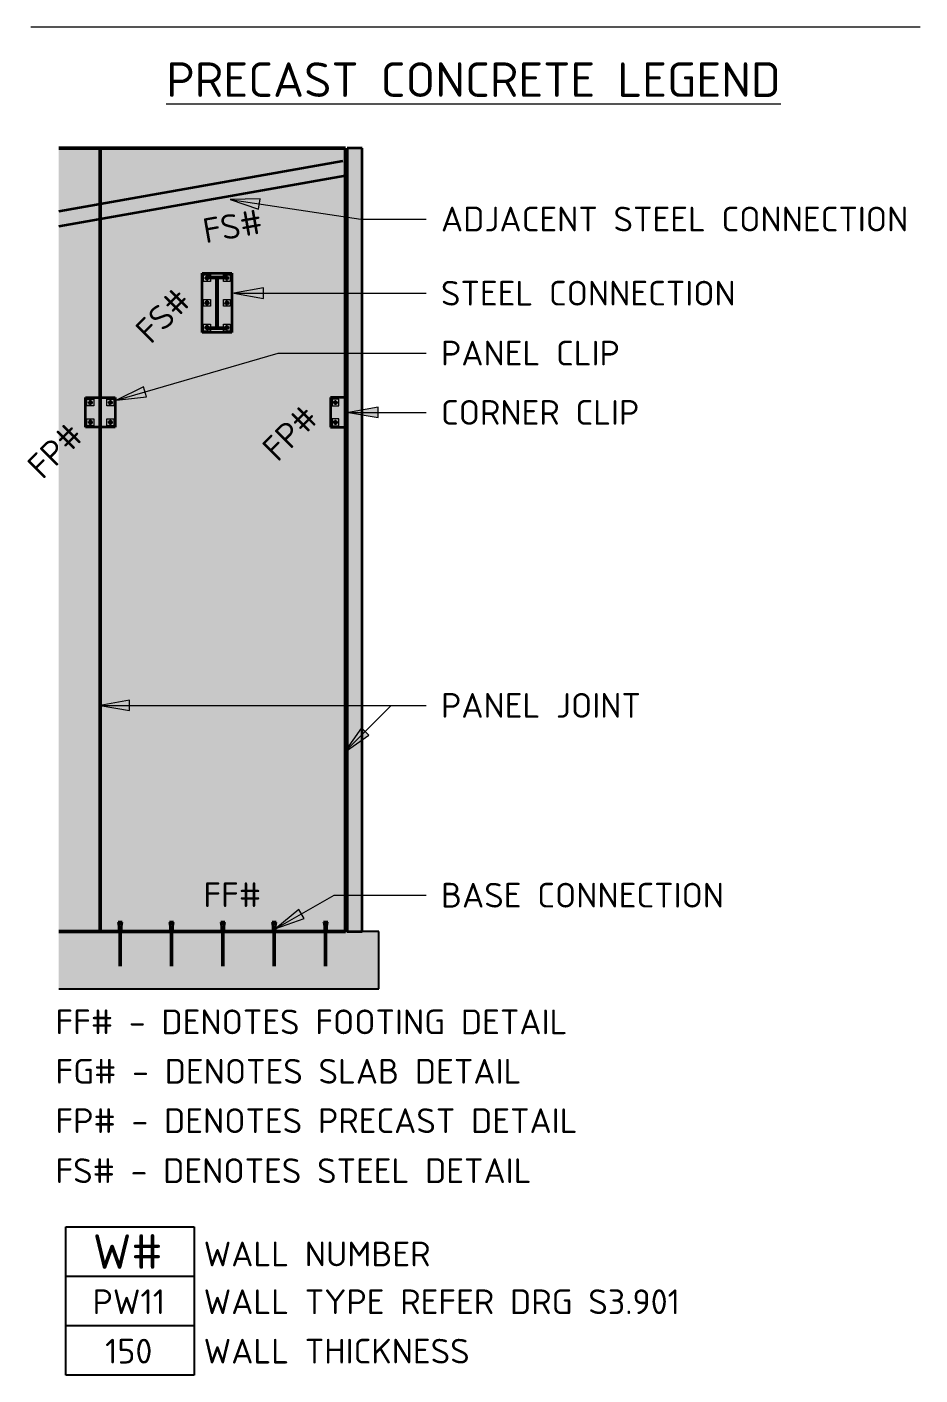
# Model space of a CAD drawing. Header units: millimetres. Extents: x -1292747 to -1174108, y -8316 to 50210.
# Drawn here: x -1277498 to -1268459, y 12623 to 26263 of the extents above; entities that cross this region are included whole.
import ezdxf

# ---------------------------------------------------------------- set-up
doc = ezdxf.new("R2010")
doc.units = ezdxf.units.MM
doc.linetypes.add('Dash', pattern=[7, 5, -2])
for name, color, linetype, lineweight in [('A-000-T_TEXT', 231, 'Continuous', 13), ('A-010-M_LINE', 90, 'Continuous', 13), ('Z-060-M_DETAIL', 92, 'Continuous', 25), ('Z-200_P_REF_PLANE', 111, 'Dash', 13)]:
    doc.layers.add(name, color=color, linetype=linetype, lineweight=lineweight)
doc.styles.add('ISOCPEUR', font='isocpeur.ttf', dxfattribs={"height": 250})
doc.styles.add('ISOCPEUR_B', font='', dxfattribs={"height": 350})
doc.styles.get('ISOCPEUR_B').set_extended_font_data('ISOCPEUR', bold=True)

# ---------------------------------------------------------------- blocks, each defined once
blk = doc.blocks.new('NRP_Precast Connection Single _v2_ - F_ - PANEL DETAIL _STRAIGHT CLIP_-1252426-_3_0_ PRECAST WALL ELEVATIONS LEGEND _INDUSTRIAL_ - FULL HEIGHT PANELS')
at = {"layer": 'Z-060-M_DETAIL', "lineweight": 35}
for p, q in [((2387, 22213), (2387, 22513)), ((2387, 22513), (2687, 22513)), ((2687, 22513), (2687, 22213)), ((2687, 22213), (2387, 22213))]:
    blk.add_line(p, q, dxfattribs=at)
at = {"layer": 'Z-060-M_DETAIL', "lineweight": 18}
for p, q in [((2402, 22428), (2402, 22498)), ((2402, 22498), (2472, 22498)), ((2472, 22428), (2402, 22428)), ((2472, 22498), (2472, 22428)), ((2602, 22428), (2602, 22498)), ((2602, 22498), (2672, 22498)), ((2672, 22428), (2602, 22428)), ((2672, 22498), (2672, 22428)), ((2402, 22228), (2402, 22298)), ((2402, 22298), (2472, 22298)), ((2472, 22298), (2472, 22228)), ((2602, 22228), (2602, 22298)), ((2602, 22298), (2672, 22298)), ((2672, 22298), (2672, 22228)), ((2472, 22228), (2402, 22228)), ((2672, 22228), (2602, 22228))]:
    blk.add_line(p, q, dxfattribs=at)
at = {"layer": 'Z-060-M_DETAIL', "lineweight": 13}
for p, q in [((2437, 22463), (2412, 22463)), ((2437, 22488), (2437, 22463)), ((2437, 22438), (2437, 22463)), ((2437, 22463), (2462, 22463)), ((2637, 22463), (2612, 22463)), ((2637, 22488), (2637, 22463)), ((2637, 22438), (2637, 22463)), ((2637, 22463), (2662, 22463)), ((2437, 22263), (2412, 22263)), ((2437, 22288), (2437, 22263)), ((2437, 22238), (2437, 22263)), ((2437, 22263), (2462, 22263)), ((2637, 22263), (2612, 22263)), ((2637, 22288), (2637, 22263)), ((2637, 22238), (2637, 22263)), ((2637, 22263), (2662, 22263))]:
    blk.add_line(p, q, dxfattribs=at)
at = {"layer": 'Z-060-M_DETAIL'}
for p, q in [((2437, 22480), (2422, 22471)), ((2422, 22471), (2422, 22454)), ((2422, 22454), (2437, 22445)), ((2437, 22480), (2452, 22471)), ((2452, 22454), (2437, 22445)), ((2452, 22471), (2452, 22454)), ((2637, 22480), (2622, 22471)), ((2622, 22471), (2622, 22454)), ((2622, 22454), (2637, 22445)), ((2637, 22480), (2652, 22471)), ((2652, 22454), (2637, 22445)), ((2652, 22471), (2652, 22454)), ((2437, 22280), (2422, 22271)), ((2422, 22271), (2422, 22254)), ((2422, 22254), (2437, 22245)), ((2437, 22280), (2452, 22271)), ((2452, 22254), (2437, 22245)), ((2452, 22271), (2452, 22254)), ((2637, 22280), (2622, 22271)), ((2622, 22271), (2622, 22254)), ((2622, 22254), (2637, 22245)), ((2637, 22280), (2652, 22271)), ((2652, 22254), (2637, 22245)), ((2652, 22271), (2652, 22254))]:
    blk.add_line(p, q, dxfattribs=at)
for centre in [(2437, 22463), (2637, 22463), (2437, 22263), (2637, 22263)]:
    blk.add_circle(centre, 10, dxfattribs=at)
blk = doc.blocks.new('NRP_Precast Connection Single _v2_ - F_ - PANEL DETAIL _CORNER CLIP_-1875341-_3_0_ PRECAST WALL ELEVATIONS LEGEND _INDUSTRIAL_ - FULL HEIGHT PANELS')
at = {"layer": 'Z-060-M_DETAIL', "lineweight": 35}
for p, q in [((5017, 22513), (4867, 22513)), ((4867, 22513), (4867, 22213)), ((5017, 22213), (5017, 22513)), ((4867, 22213), (5017, 22213))]:
    blk.add_line(p, q, dxfattribs=at)
at = {"layer": 'Z-060-M_DETAIL', "lineweight": 18}
for p, q in [((4952, 22498), (4882, 22498)), ((4882, 22498), (4882, 22428)), ((4882, 22428), (4952, 22428)), ((4952, 22428), (4952, 22498)), ((4952, 22298), (4882, 22298)), ((4882, 22298), (4882, 22228)), ((4952, 22228), (4952, 22298)), ((4882, 22228), (4952, 22228))]:
    blk.add_line(p, q, dxfattribs=at)
at = {"layer": 'Z-060-M_DETAIL', "lineweight": 13}
for p, q in [((4892, 22463), (4917, 22463)), ((4917, 22463), (4917, 22488)), ((4942, 22463), (4917, 22463)), ((4917, 22463), (4917, 22438)), ((4892, 22263), (4917, 22263)), ((4917, 22263), (4917, 22288)), ((4942, 22263), (4917, 22263)), ((4917, 22263), (4917, 22238))]:
    blk.add_line(p, q, dxfattribs=at)
at = {"layer": 'Z-060-M_DETAIL'}
for p, q in [((4899, 22463), (4908, 22478)), ((4899, 22463), (4908, 22448)), ((4908, 22478), (4925, 22478)), ((4908, 22448), (4925, 22448)), ((4925, 22478), (4934, 22463)), ((4925, 22448), (4934, 22463)), ((4899, 22263), (4908, 22278)), ((4899, 22263), (4908, 22248)), ((4908, 22278), (4925, 22278)), ((4908, 22248), (4925, 22248)), ((4925, 22278), (4934, 22263)), ((4925, 22248), (4934, 22263))]:
    blk.add_line(p, q, dxfattribs=at)
for centre in [(4917, 22463), (4917, 22263)]:
    blk.add_circle(centre, 10, dxfattribs=at)
blk = doc.blocks.new('NRP_Precast Connection Single _v2_ - F_ - STEEL DETAIL _6 BOLTS - 360UB TO 530UB_-1252414-_3_0_ PRECAST WALL ELEVATIONS LEGEND _INDUSTRIAL_ - FULL HEIGHT PANELS')
at = {"layer": 'Z-060-M_DETAIL', "lineweight": 35}
for p, q in [((3567, 23771), (3867, 23771)), ((3567, 23171), (3567, 23771)), ((3867, 23771), (3867, 23171)), ((3867, 23171), (3567, 23171))]:
    blk.add_line(p, q, dxfattribs=at)
at = {"layer": 'Z-060-M_DETAIL', "lineweight": 18}
for p, q in [((3582, 23756), (3652, 23756)), ((3582, 23686), (3582, 23756)), ((3652, 23756), (3652, 23686)), ((3782, 23756), (3852, 23756)), ((3782, 23686), (3782, 23756)), ((3852, 23756), (3852, 23686)), ((3652, 23686), (3582, 23686)), ((3852, 23686), (3782, 23686)), ((3582, 23506), (3652, 23506)), ((3582, 23436), (3582, 23506)), ((3652, 23506), (3652, 23436)), ((3782, 23506), (3852, 23506)), ((3782, 23436), (3782, 23506)), ((3852, 23506), (3852, 23436)), ((3652, 23436), (3582, 23436)), ((3852, 23436), (3782, 23436)), ((3582, 23256), (3652, 23256)), ((3582, 23186), (3582, 23256)), ((3652, 23256), (3652, 23186)), ((3782, 23256), (3852, 23256)), ((3782, 23186), (3782, 23256)), ((3852, 23256), (3852, 23186)), ((3652, 23186), (3582, 23186)), ((3852, 23186), (3782, 23186))]:
    blk.add_line(p, q, dxfattribs=at)
at = {"layer": 'Z-060-M_DETAIL'}
for p, q in [((3608, 23736), (3599, 23721)), ((3625, 23736), (3608, 23736)), ((3634, 23721), (3625, 23736)), ((3808, 23736), (3799, 23721)), ((3825, 23736), (3808, 23736)), ((3834, 23721), (3825, 23736)), ((3608, 23706), (3599, 23721)), ((3625, 23706), (3608, 23706)), ((3634, 23721), (3625, 23706)), ((3808, 23706), (3799, 23721)), ((3825, 23706), (3808, 23706)), ((3834, 23721), (3825, 23706)), ((3608, 23486), (3599, 23471)), ((3608, 23456), (3599, 23471)), ((3625, 23486), (3608, 23486)), ((3634, 23471), (3625, 23486)), ((3634, 23471), (3625, 23456)), ((3808, 23486), (3799, 23471)), ((3808, 23456), (3799, 23471)), ((3825, 23486), (3808, 23486)), ((3834, 23471), (3825, 23486)), ((3834, 23471), (3825, 23456)), ((3625, 23456), (3608, 23456)), ((3825, 23456), (3808, 23456)), ((3608, 23236), (3599, 23221)), ((3608, 23206), (3599, 23221)), ((3625, 23236), (3608, 23236)), ((3625, 23206), (3608, 23206)), ((3634, 23221), (3625, 23236)), ((3634, 23221), (3625, 23206)), ((3808, 23236), (3799, 23221)), ((3808, 23206), (3799, 23221)), ((3825, 23236), (3808, 23236)), ((3825, 23206), (3808, 23206)), ((3834, 23221), (3825, 23236)), ((3834, 23221), (3825, 23206))]:
    blk.add_line(p, q, dxfattribs=at)
at = {"layer": 'Z-060-M_DETAIL', "lineweight": 13}
for p, q in [((3617, 23721), (3617, 23746)), ((3817, 23721), (3817, 23746)), ((3592, 23721), (3617, 23721)), ((3642, 23721), (3617, 23721)), ((3617, 23721), (3617, 23696)), ((3792, 23721), (3817, 23721)), ((3842, 23721), (3817, 23721)), ((3817, 23721), (3817, 23696)), ((3592, 23471), (3617, 23471)), ((3617, 23471), (3617, 23496)), ((3642, 23471), (3617, 23471)), ((3617, 23471), (3617, 23446)), ((3792, 23471), (3817, 23471)), ((3817, 23471), (3817, 23496)), ((3842, 23471), (3817, 23471)), ((3817, 23471), (3817, 23446)), ((3592, 23221), (3617, 23221)), ((3617, 23221), (3617, 23246)), ((3642, 23221), (3617, 23221)), ((3617, 23221), (3617, 23196)), ((3792, 23221), (3817, 23221)), ((3817, 23221), (3817, 23246)), ((3842, 23221), (3817, 23221)), ((3817, 23221), (3817, 23196))]:
    blk.add_line(p, q, dxfattribs=at)
at = {"layer": 'Z-060-M_DETAIL'}
for centre in [(3617, 23721), (3817, 23721), (3617, 23471), (3817, 23471), (3617, 23221), (3817, 23221)]:
    blk.add_circle(centre, 10, dxfattribs=at)
blk = doc.blocks.new('NRP_Precast Connection Single _v2_ - F_ - BASE DETAIL _FOOTING_-1252418-_3_0_ PRECAST WALL ELEVATIONS LEGEND _INDUSTRIAL_ - FULL HEIGHT PANELS')
at = {"layer": 'Z-060-M_DETAIL', "lineweight": 50}
blk.add_hatch(color=256, dxfattribs=at).paths.add_polyline_path([(3257, 17179), (3258, 17179), (3262, 17182), (3262, 17186), (3258, 17191), (3254, 17190), (3251, 17186), (3251, 17183), (3255, 17179)])
at = {"layer": 'Z-060-M_DETAIL', "lineweight": 35}
for p, q in [((3278, 17205), (3236, 17205)), ((3236, 17205), (3236, 17200)), ((3236, 17200), (3241, 17195)), ((3241, 17195), (3241, 17175)), ((3273, 17195), (3278, 17200)), ((3273, 17175), (3273, 17195)), ((3278, 17200), (3278, 17205)), ((3241, 17175), (3244, 17171)), ((3244, 17171), (3244, 17110)), ((3244, 17110), (3249, 17110)), ((3249, 17110), (3265, 17110)), ((3265, 17110), (3270, 17110)), ((3270, 17172), (3273, 17175)), ((3270, 17110), (3270, 17172))]:
    blk.add_line(p, q, dxfattribs=at)
at = {"layer": 'Z-060-M_DETAIL', "lineweight": 18}
for p, q in [((3265, 17145), (3249, 17145)), ((3249, 17145), (3249, 17110)), ((3265, 17110), (3265, 17145))]:
    blk.add_line(p, q, dxfattribs=at)
at = {"layer": 'Z-060-M_DETAIL', "lineweight": 50}
blk.add_line((3257, 17145), (3257, 16760), dxfattribs=at)
at = {"layer": 'Z-060-M_DETAIL', "lineweight": 18}
for start, end in [(360, 180), (180, 360)]:
    blk.add_arc((3257, 17185), 6, start, end, dxfattribs=at)

msp = doc.modelspace()

# ---------------------------------------------------------------- hatches: boundary and pattern name
at = {"layer": 'A-000-T_TEXT', "lineweight": 18}
for points in [[(-1275442.6, 24515.7), (-1275153.6, 24419.2), (-1275138, 24523.8)], [(-1275402.7, 23569), (-1275102.7, 23516.1), (-1275102.7, 23621.9)], [(-1276592.1, 22488.1), (-1276289.2, 22520.5), (-1276318.6, 22622.2)], [(-1274244, 22362.7), (-1273944, 22309.8), (-1273944, 22415.6)], [(-1276758.3, 19398.1), (-1276458.3, 19345.2), (-1276458.3, 19451)], [(-1274287.6, 18921), (-1274038.1, 19095.8), (-1274112.9, 19170.6)], [(-1274979.5, 17140.7), (-1274692.5, 17242.6), (-1274744.7, 17334.7)]]:
    msp.add_hatch(color=7, dxfattribs=at).paths.add_polyline_path(points)
at = {"layer": 'Z-060-M_DETAIL'}
for points in [[(-1276755.6, 17109.8), (-1276755.6, 25037.8), (-1277175.6, 25037.8), (-1277175.6, 17109.8)], [(-1275502.6, 17109.8), (-1275008.5, 17109.8), (-1275009, 17171.8), (-1275011.5, 17174.8), (-1275011.5, 17194.8), (-1275016.5, 17199.8), (-1275016.5, 17204.8), (-1274974.5, 17204.8), (-1274974.5, 17199.8), (-1274979.5, 17194.8), (-1274979.5, 17174.8), (-1274982.5, 17171.2), (-1274982.5, 17109.8), (-1274488.5, 17109.8), (-1274489, 17171.8), (-1274491.5, 17174.8), (-1274491.5, 17194.8), (-1274496.5, 17199.8), (-1274496.5, 17204.8), (-1274454.5, 17204.8), (-1274454.5, 17199.8), (-1274459.5, 17194.8), (-1274459.5, 17174.8), (-1274462.5, 17171.2), (-1274462.5, 17109.8), (-1274275.5, 17109.8), (-1274275.5, 25037.8), (-1276755.6, 25037.8), (-1276755.6, 17109.8), (-1276568.6, 17109.8), (-1276569.1, 17171.8), (-1276571.6, 17174.8), (-1276571.6, 17194.8), (-1276576.6, 17199.8), (-1276576.6, 17204.8), (-1276534.6, 17204.8), (-1276534.6, 17199.8), (-1276539.6, 17194.8), (-1276539.6, 17174.8), (-1276542.6, 17171.2), (-1276542.6, 17109.8), (-1276048.6, 17109.8), (-1276049.1, 17171.8), (-1276051.6, 17174.8), (-1276051.6, 17194.8), (-1276056.6, 17199.8), (-1276056.6, 17204.8), (-1276014.6, 17204.8), (-1276014.6, 17199.8), (-1276019.6, 17194.8), (-1276019.6, 17174.8), (-1276022.6, 17171.2), (-1276022.6, 17109.8), (-1275528.6, 17109.8), (-1275529.1, 17171.8), (-1275531.6, 17174.8), (-1275531.6, 17194.8), (-1275536.6, 17199.8), (-1275536.6, 17204.8), (-1275494.6, 17204.8), (-1275494.6, 17199.8), (-1275499.6, 17194.8), (-1275499.6, 17174.8), (-1275502.6, 17171.2)], [(-1275008.5, 16529.8), (-1273935.6, 16529.8), (-1273935.6, 17109.8), (-1277175.6, 17109.8), (-1277175.6, 16529.8), (-1275257.9, 16529.8)]]:
    msp.add_hatch(color=10, dxfattribs=at).paths.add_polyline_path(points)
at = {"layer": 'Z-060-M_DETAIL', "lineweight": 18}
h = msp.add_hatch(dxfattribs=at)
h.set_pattern_fill('FP_3', color=55, style=0, pattern_type=2)
h.set_pattern_definition([(296.565, (-1279165.13, 76.2), (7e-06, 507.9998), [56.796, -1079.126]), (33.69, (-1279139.73, 25.4), (0.0006, 508.0005), [91.58, -1740.04]), (33.69, (-1278631.73, 25.4), (0.0006, 508.0005), [91.58, -1740.04]), (33.69, (-1278123.73, 25.4), (0.0006, 508.0005), [91.58, -1740.04]), (116.565, (-1279063.53, 76.2), (7e-06, 507.9998), [56.796, -1079.126]), (213.69, (-1279088.93, 127), (0.0006, 508.0005), [91.58, -1740.04]), (213.69, (-1278580.93, 127), (0.0006, 508.0005), [91.58, -1740.04]), (213.69, (-1278072.93, 127), (0.0006, 508.0005), [91.58, -1740.04]), (26.565, (-1278961.93, 76.2), (0.0009, 508), [113.592, -1022.33]), (26.565, (-1278453.93, 76.2), (0.0009, 508), [113.592, -1022.33]), (270, (-1278860.33, 127), (508, 3e-14), [50.8, -457.2]), (225, (-1278860.33, 76.2), (-6e-14, 507.9997), [71.842, -646.578]), (135, (-1278911.13, 25.4), (6e-14, 507.9997), [71.842, -646.578]), (288.435, (-1279063.53, 228.6), (-0.0001, 508), [80.322, -1526.115]), (18.435, (-1279038.13, 152.4), (-0.0001, 508), [80.322, -1526.115]), (18.435, (-1278530.13, 152.4), (-0.0001, 508), [80.322, -1526.115]), (18.435, (-1278022.13, 152.4), (-0.0001, 508), [80.322, -1526.115]), (135, (-1278961.93, 177.8), (6e-14, 507.9997), [71.842, -646.578]), (180, (-1279012.73, 228.6), (-6e-14, -508), [50.8, -457.2]), (251.565, (-1279190.53, 355.6), (0.0001, 508), [80.322, -1526.115]), (315, (-1279215.93, 279.4), (0, 507.9997), [71.842, -646.578]), (71.565, (-1279165.13, 228.6), (0.0001, 508), [80.322, -1526.115]), (135, (-1279139.73, 304.8), (6e-14, 507.9997), [71.842, -646.578]), (225, (-1278987.33, 355.6), (-6e-14, 507.9997), [71.842, -646.578]), (123.69, (-1279038.13, 304.8), (0.0006, 508.0005), [91.581, -1740.039]), (123.69, (-1278530.13, 304.8), (0.0006, 508.0005), [91.581, -1740.039]), (26.565, (-1279088.93, 381), (0.0009, 508), [56.796, -1079.126]), (26.565, (-1278580.93, 381), (0.0009, 508), [56.796, -1079.126]), (315, (-1279038.13, 406.4), (0, 507.9997), [71.842, -646.578]), (213.69, (-1278809.53, 482.6), (0.0006, 508.0005), [91.58, -1740.04]), (213.69, (-1278301.53, 482.6), (0.0006, 508.0005), [91.58, -1740.04]), (213.69, (-1277793.53, 482.6), (0.0006, 508.0005), [91.58, -1740.04]), (296.565, (-1278885.73, 431.8), (7e-06, 507.9998), [56.796, -1079.126]), (45, (-1278860.33, 381), (0, 507.9997), [71.842, -646.578]), (90, (-1278809.53, 431.8), (-508, 3e-14), [50.8, -457.2]), (213.69, (-1279038.13, 508), (0.0006, 508.0005), [91.58, -1740.04]), (213.69, (-1278530.13, 508), (0.0006, 508.0005), [91.58, -1740.04]), (213.69, (-1278022.13, 508), (0.0006, 508.0005), [91.58, -1740.04]), (315, (-1279114.33, 457.2), (0, 507.9997), [35.921, -682.499]), (26.565, (-1279088.93, 431.8), (0.0009, 508), [56.796, -1079.126]), (26.565, (-1278580.93, 431.8), (0.0009, 508), [56.796, -1079.126]), (90, (-1279038.13, 457.2), (-508, 3e-14), [50.8, -457.2]), (333.435, (-1279241.33, 482.6), (-0.0009, 508), [56.796, -1079.126]), (333.435, (-1278733.33, 482.6), (-0.0009, 508), [56.796, -1079.126]), (243.435, (-1279190.53, 457.2), (-7e-06, 507.9998), [56.796, -1079.126]), (161.565, (-1279215.93, 406.4), (0.0001, 508), [80.322, -1526.115]), (161.565, (-1278707.93, 406.4), (0.0001, 508), [80.322, -1526.115]), (161.565, (-1278199.93, 406.4), (0.0001, 508), [80.322, -1526.115]), (45, (-1279292.13, 431.8), (0, 507.9997), [71.842, -646.578]), (26.565, (-1279266.73, 0), (0.0009, 508), [56.796, -1079.126]), (26.565, (-1278758.73, 0), (0.0009, 508), [56.796, -1079.126]), (116.565, (-1279215.93, 25.4), (7e-06, 507.9998), [56.796, -1079.126]), (206.565, (-1279241.33, 76.2), (0.0009, 508), [56.796, -1079.126]), (206.565, (-1278733.33, 76.2), (0.0009, 508), [56.796, -1079.126]), (296.565, (-1279292.13, 50.8), (7e-06, 507.9998), [56.796, -1079.126]), (14.036, (-1278911.13, 228.6), (0.002, 508), [104.727, -1989.81]), (14.036, (-1278403.13, 228.6), (0.002, 508), [104.727, -1989.81]), (14.036, (-1277895.13, 228.6), (0.002, 508), [104.727, -1989.81]), (14.036, (-1277387.13, 228.6), (0.002, 508), [104.727, -1989.81]), (135, (-1278809.53, 254), (6e-14, 507.9997), [71.842, -646.578]), (198.435, (-1278860.33, 304.8), (-0.0001, 508), [80.322, -1526.115]), (198.435, (-1278352.33, 304.8), (-0.0001, 508), [80.322, -1526.115]), (198.435, (-1277844.33, 304.8), (-0.0001, 508), [80.322, -1526.115]), (296.565, (-1278936.53, 279.4), (7e-06, 507.9998), [56.796, -1079.126]), (333.435, (-1279266.73, 152.4), (-0.0009, 508), [56.796, -1079.126]), (333.435, (-1278758.73, 152.4), (-0.0009, 508), [56.796, -1079.126]), (45, (-1279215.93, 127), (0, 507.9997), [35.921, -682.499]), (116.565, (-1279190.53, 152.4), (7e-06, 507.9998), [56.796, -1079.126]), (225, (-1279215.93, 203.2), (-6e-14, 507.9997), [71.842, -646.578])])
h.paths.add_polyline_path([(-1274105.5, 17109.8), (-1274105.5, 25037.8), (-1274255.5, 25037.8), (-1274255.5, 17109.8)])

# ---------------------------------------------------------------- linework, layer by layer
at = {"layer": 'A-000-T_TEXT', "color": 250, "lineweight": 18}
for p, q in [((-1275138, 24523.8), (-1275442.6, 24515.7)), ((-1275442.6, 24515.7), (-1275153.6, 24419.2)), ((-1275442.6, 24515.7), (-1274119.4, 24318.5)), ((-1275153.6, 24419.2), (-1275138, 24523.8)), ((-1274119.4, 24318.5), (-1273457.8, 24319.2)), ((-1275102.7, 23621.9), (-1275402.7, 23569)), ((-1275102.7, 23516.1), (-1275102.7, 23621.9)), ((-1275402.7, 23569), (-1275102.7, 23516.1)), ((-1275402.7, 23569), (-1273457.8, 23569)), ((-1276592.1, 22488.1), (-1274955.4, 22960.9)), ((-1274955.4, 22960.9), (-1273457.8, 22962.7)), ((-1276318.6, 22622.2), (-1276592.1, 22488.1)), ((-1276592.1, 22488.1), (-1276289.2, 22520.5)), ((-1276289.2, 22520.5), (-1276318.6, 22622.2)), ((-1273944, 22415.6), (-1274244, 22362.7)), ((-1273944, 22309.8), (-1273944, 22415.6)), ((-1274244, 22362.7), (-1273944, 22309.8)), ((-1274244, 22362.7), (-1273457.8, 22362.7)), ((-1276458.3, 19451), (-1276758.3, 19398.1)), ((-1276758.3, 19398.1), (-1276458.3, 19345.2)), ((-1276758.3, 19398.1), (-1273457.8, 19398.1)), ((-1276458.3, 19345.2), (-1276458.3, 19451)), ((-1274287.6, 18921), (-1273810.9, 19398.1)), ((-1273810.9, 19398.1), (-1273457.8, 19398.1)), ((-1274112.9, 19170.6), (-1274287.6, 18921)), ((-1274038.1, 19095.8), (-1274112.9, 19170.6)), ((-1274287.6, 18921), (-1274038.1, 19095.8)), ((-1274979.5, 17140.7), (-1274387, 17476.6)), ((-1274387, 17476.6), (-1273457.8, 17477.9)), ((-1274744.7, 17334.7), (-1274979.5, 17140.7)), ((-1274692.5, 17242.6), (-1274744.7, 17334.7)), ((-1274979.5, 17140.7), (-1274692.5, 17242.6))]:
    msp.add_line(p, q, dxfattribs=at)
at = {"layer": 'A-010-M_LINE', "lineweight": 50}
for p, q in [((-1276755.6, 25037.8), (-1277175.6, 25037.8)), ((-1274275.5, 25037.8), (-1276755.6, 25037.8)), ((-1276755.6, 25037.8), (-1276755.6, 17109.8)), ((-1276755.6, 17109.8), (-1276755.6, 25037.8)), ((-1274275.5, 17109.8), (-1274275.5, 25037.8)), ((-1277175.6, 17109.8), (-1276755.6, 17109.8)), ((-1276755.6, 17109.8), (-1276568.6, 17109.8)), ((-1276542.6, 17109.8), (-1276048.6, 17109.8)), ((-1276022.6, 17109.8), (-1275528.6, 17109.8)), ((-1275502.6, 17109.8), (-1275008.5, 17109.8)), ((-1274982.5, 17109.8), (-1274488.5, 17109.8)), ((-1274462.5, 17109.8), (-1274275.5, 17109.8))]:
    msp.add_line(p, q, dxfattribs=at)
at = {"layer": 'A-010-M_LINE', "lineweight": 35}
for p, q in [((-1274105.5, 25037.8), (-1274255.5, 25037.8)), ((-1274255.5, 25037.8), (-1274255.5, 17109.8)), ((-1274105.5, 17109.8), (-1274105.5, 25037.8)), ((-1277175.6, 24400.3), (-1274301.6, 24907.1)), ((-1277175.6, 24248), (-1274275.5, 24759.3)), ((-1275680.1, 23722.1), (-1275680.1, 23735.3)), ((-1275680.1, 23735.3), (-1275471.1, 23735.3)), ((-1275471.1, 23735.3), (-1275471.1, 23722.1)), ((-1275594.4, 23722.1), (-1275680.1, 23722.1)), ((-1275580.4, 23234.5), (-1275580.4, 23708.1)), ((-1275570.8, 23708.1), (-1275570.8, 23234.5)), ((-1275471.1, 23722.1), (-1275556.8, 23722.1)), ((-1275680.1, 23207.3), (-1275680.1, 23220.5)), ((-1275680.1, 23220.5), (-1275594.4, 23220.5)), ((-1275471.1, 23207.3), (-1275680.1, 23207.3)), ((-1275556.8, 23220.5), (-1275471.1, 23220.5)), ((-1275471.1, 23220.5), (-1275471.1, 23207.3)), ((-1274255.5, 17109.8), (-1274105.5, 17109.8))]:
    msp.add_line(p, q, dxfattribs=at)
at = {"layer": 'A-010-M_LINE', "lineweight": 25}
for p, q in [((-1276568.6, 17109.8), (-1277175.6, 17109.8)), ((-1276048.6, 17109.8), (-1276542.6, 17109.8)), ((-1275528.6, 17109.8), (-1276022.6, 17109.8)), ((-1275008.5, 17109.8), (-1275502.6, 17109.8)), ((-1274488.5, 17109.8), (-1274982.5, 17109.8)), ((-1273935.6, 17109.8), (-1274462.5, 17109.8)), ((-1273935.6, 16529.8), (-1273935.6, 17109.8)), ((-1277175.6, 16529.8), (-1273935.6, 16529.8)), ((-1277104, 14122.7), (-1275804, 14122.7)), ((-1277104, 12622.7), (-1277104, 14122.7)), ((-1275804, 14122.7), (-1275804, 12622.7)), ((-1277104, 13622.7), (-1275804, 13622.7)), ((-1277104, 13122.7), (-1275804, 13122.7)), ((-1275804, 12622.7), (-1277104, 12622.7))]:
    msp.add_line(p, q, dxfattribs=at)
at = {"layer": 'A-010-M_LINE', "lineweight": 35}
for centre, start, end in [((-1275594.4, 23708.1), 0, 90), ((-1275556.8, 23708.1), 90, 180), ((-1275594.4, 23234.5), 270, 0), ((-1275556.8, 23234.5), 180, 270)]:
    msp.add_arc(centre, 14, start, end, dxfattribs=at)
at = {"layer": 'Z-200_P_REF_PLANE'}
msp.add_line((-1277459.2, 26262.7), (-1268459.2, 26262.7), dxfattribs=at)

# ---------------------------------------------------------------- block references
at = {"layer": 'Z-060-M_DETAIL', "lineweight": 18}
for name in ['NRP_Precast Connection Single _v2_ - F_ - STEEL DETAIL _6 BOLTS - 360UB TO 530UB_-1252414-_3_0_ PRECAST WALL ELEVATIONS LEGEND _INDUSTRIAL_ - FULL HEIGHT PANELS', 'NRP_Precast Connection Single _v2_ - F_ - PANEL DETAIL _STRAIGHT CLIP_-1252426-_3_0_ PRECAST WALL ELEVATIONS LEGEND _INDUSTRIAL_ - FULL HEIGHT PANELS', 'NRP_Precast Connection Single _v2_ - F_ - PANEL DETAIL _CORNER CLIP_-1875341-_3_0_ PRECAST WALL ELEVATIONS LEGEND _INDUSTRIAL_ - FULL HEIGHT PANELS']:
    msp.add_blockref(name, (-1279292.1, 0), dxfattribs=at)
at = {"layer": 'Z-060-M_DETAIL', "lineweight": 50}
for p in [(-1279812.2, 0), (-1279292.1, 0), (-1278772.1, 0), (-1278252.1, 0), (-1277732.1, 0)]:
    msp.add_blockref('NRP_Precast Connection Single _v2_ - F_ - BASE DETAIL _FOOTING_-1252418-_3_0_ PRECAST WALL ELEVATIONS LEGEND _INDUSTRIAL_ - FULL HEIGHT PANELS', p, dxfattribs=at)

# ---------------------------------------------------------------- texts
at = {"layer": 'A-000-T_TEXT', "color": 7, "lineweight": 18, "attachment_point": 1}
for s, insert, char_height, width, style in [('\\LPRECAST CONCRETE LEGEND', (-1276087.8, 25904.8), 350, 7543.879, 'ISOCPEUR_B'), ('ADJACENT STEEL CONNECTION', (-1273307.8, 24444.2), 250, 5563.711, 'ISOCPEUR'), ('STEEL CONNECTION', (-1273307.8, 23694), 250, 3495.357, 'ISOCPEUR'), ('PANEL CLIP', (-1273307.8, 23087.7), 250, 2132.489, 'ISOCPEUR'), ('CORNER CLIP', (-1273307.8, 22487.7), 250, 2340.927, 'ISOCPEUR'), ('PANEL JOINT', (-1273307.8, 19523.1), 250, 2364.978, 'ISOCPEUR'), ('FF#', (-1275711.7, 17607.3), 250, 705.485, 'ISOCPEUR'), ('BASE CONNECTION', (-1273307.8, 17602.9), 250, 3335.02, 'ISOCPEUR'), ('FF# - DENOTES FOOTING DETAIL', (-1277209.3, 16321.2), 250, 6076.791, 'ISOCPEUR'), ('FG# - DENOTES SLAB DETAIL', (-1277209.3, 15821.2), 250, 5563.711, 'ISOCPEUR'), ('FP# - DENOTES PRECAST DETAIL', (-1277209.3, 15321.2), 250, 6261.179, 'ISOCPEUR'), ('FS# - DENOTES STEEL DETAIL', (-1277209.3, 14815.2), 250, 5724.049, 'ISOCPEUR'), ('W#', (-1276831.1, 14046.8), 350, 873.839, 'ISOCPEUR_B'), ('WALL NUMBER', (-1275709.3, 13972.8), 250, 2677.636, 'ISOCPEUR'), ('PW11', (-1276834.1, 13489.4), 250, 881.856, 'ISOCPEUR'), ('WALL TYPE REFER DRG S3.901 ', (-1275709.3, 13489.4), 250, 5916.454, 'ISOCPEUR'), ('150', (-1276707.2, 12989.4), 250, 585.232, 'ISOCPEUR'), ('WALL THICKNESS', (-1275709.3, 12989.4), 250, 3190.716, 'ISOCPEUR')]:
    msp.add_mtext(s, dxfattribs=dict(at, insert=insert, char_height=char_height, width=width, style=style))
at = {"layer": 'A-000-T_TEXT', "color": 7, "lineweight": 18, "char_height": 250, "width": 729.536, "attachment_point": 1, "style": 'ISOCPEUR'}
for s, insert, rotation in [('FS#', (-1275734.6, 24318.7), 10), ('FS#', (-1276422.2, 23220.4), 45), ('FP#', (-1275138.6, 22028.2), 45), ('FP#', (-1277516.1, 21850.7), 45)]:
    msp.add_mtext(s, dxfattribs=dict(at, insert=insert, rotation=rotation))

doc.saveas('drawing.dxf')
